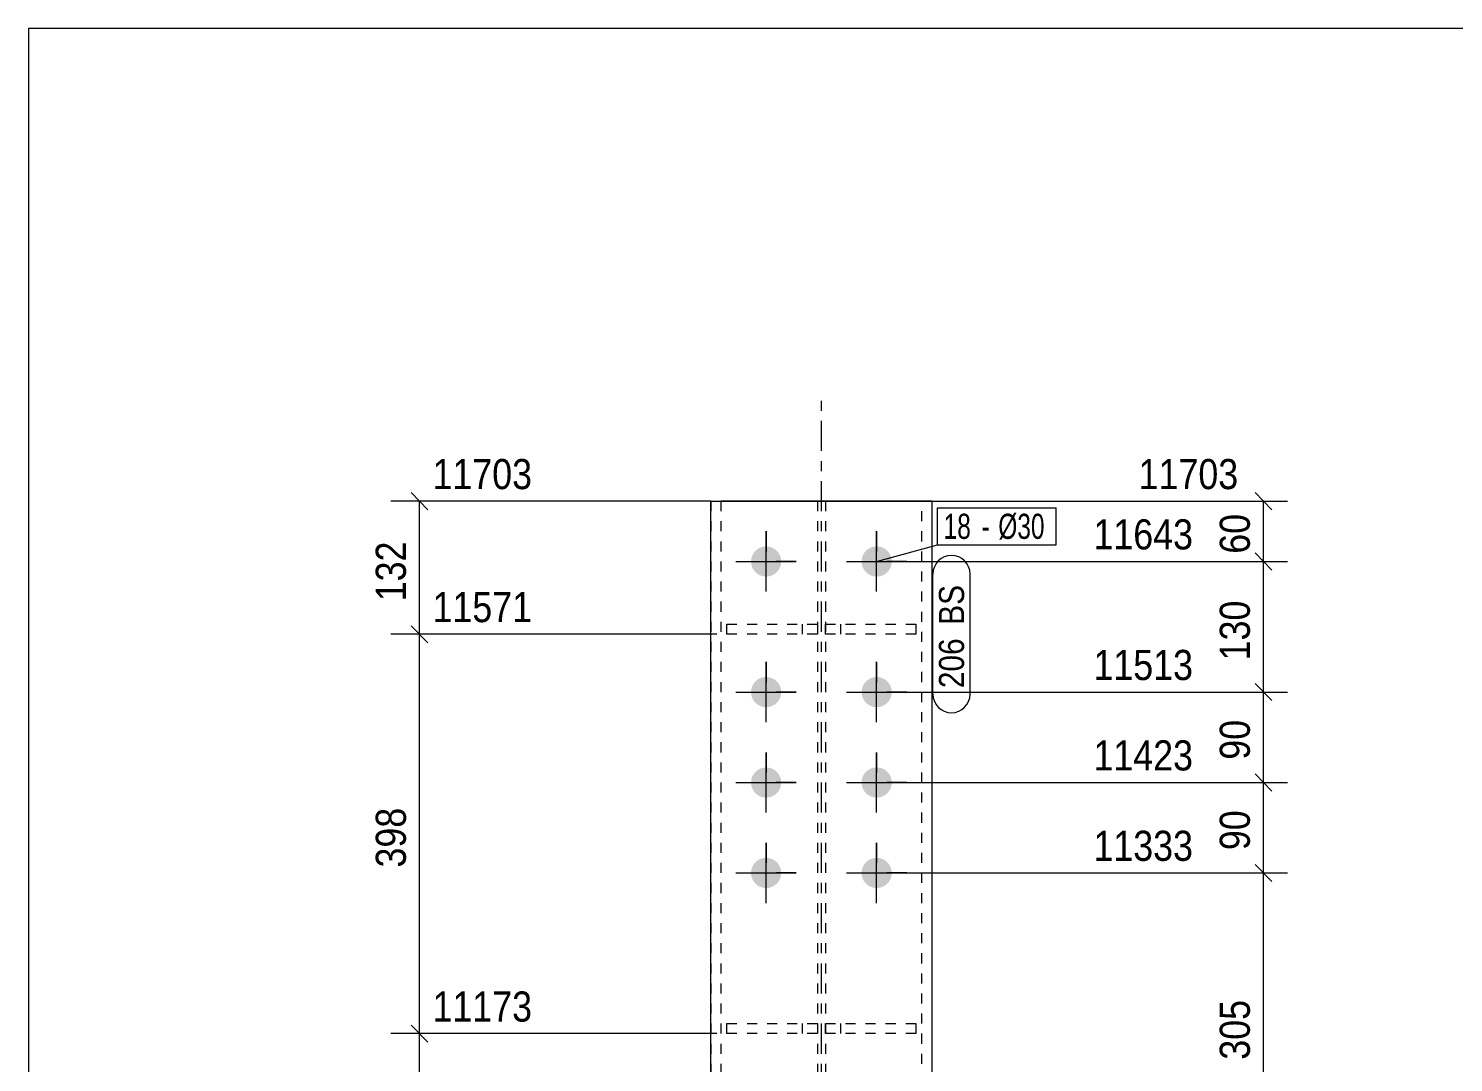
# Model space of a CAD drawing. Header units: millimetres. Extents: x 2 to 579, y 1 to 405.
# Drawn here: x 5 to 146.8, y 302.1 to 405 of the extents above; entities that cross this region are included whole.
import ezdxf

# ---------------------------------------------------------------- set-up
doc = ezdxf.new("R2010")
doc.units = ezdxf.units.MM
for name, pattern in [('XKITLINE00', [0]), ('XKITLINE01', [4, 1, -1, 1, -1]), ('XKITLINE03', [6, 3, -1, 1, -1])]:
    doc.linetypes.add(name, pattern=pattern)
for name, color, linetype, lineweight in [('Bolt', 3, 'Continuous', 0), ('BoltMark', 7, 'Continuous', 0), ('Dimensions', 7, 'Continuous', 0), ('DrawingSheet', 5, 'Continuous', 0), ('Part', 2, 'Continuous', 0), ('PartMark', 7, 'Continuous', 0)]:
    doc.layers.add(name, color=color, linetype=linetype, lineweight=lineweight)
doc.styles.add('ARIAL', font='ARIAL.TTF')
doc.styles.add('ARIAL_NARROW', font='ARIALN.TTF')

# ---------------------------------------------------------------- blocks, each defined once
blk = doc.blocks.new('*A25')
at = {"layer": 'Bolt', "color": 3, "linetype": 'XKITLINE00', "lineweight": 0}
for p, q in [((78.41, 354.95), (78.41, 352.95)), ((89.41, 354.95), (89.41, 352.95)), ((75.41, 351.95), (77.41, 351.95)), ((81.41, 351.95), (79.42, 351.95)), ((86.41, 351.95), (88.41, 351.95)), ((92.41, 351.95), (90.42, 351.95)), ((78.41, 348.95), (78.41, 350.95)), ((89.41, 348.95), (89.41, 350.95)), ((78.41, 341.95), (78.41, 339.95)), ((89.41, 341.95), (89.41, 339.95)), ((75.41, 338.95), (77.41, 338.95)), ((78.41, 335.95), (78.41, 337.95)), ((81.41, 338.95), (79.42, 338.95)), ((86.41, 338.95), (88.41, 338.95)), ((89.41, 335.95), (89.41, 337.95)), ((92.41, 338.95), (90.42, 338.95)), ((78.41, 332.95), (78.41, 330.95)), ((89.41, 332.95), (89.41, 330.95)), ((75.41, 329.95), (77.41, 329.95)), ((81.41, 329.95), (79.42, 329.95)), ((86.41, 329.95), (88.41, 329.95)), ((92.41, 329.95), (90.42, 329.95)), ((78.41, 326.95), (78.41, 328.95)), ((89.41, 326.95), (89.41, 328.95)), ((78.41, 323.95), (78.41, 321.95)), ((89.41, 323.95), (89.41, 321.95)), ((75.41, 320.95), (77.41, 320.95)), ((81.41, 320.95), (79.42, 320.95)), ((86.41, 320.95), (88.41, 320.95)), ((92.41, 320.95), (90.42, 320.95)), ((78.41, 317.95), (78.41, 319.95)), ((89.41, 317.95), (89.41, 319.95))]:
    blk.add_line(p, q, dxfattribs=at)
blk = doc.blocks.new('*A26')
at = {"layer": 'Bolt'}
for points in [[(76.91, 351.99), (76.92, 352.02), (76.92, 352.06), (76.92, 352.1), (76.93, 352.13), (76.93, 352.17), (76.94, 352.2), (76.94, 352.24), (76.95, 352.28), (76.96, 352.31), (76.97, 352.35), (76.98, 352.38), (76.99, 352.42), (77, 352.45), (77.01, 352.49), (77.03, 352.52), (77.04, 352.56), (77.06, 352.59), (77.07, 352.62), (77.09, 352.66), (77.11, 352.69), (77.13, 352.72), (77.15, 352.75), (77.17, 352.78), (77.19, 352.81), (77.21, 352.84), (77.23, 352.87), (77.25, 352.9), (77.28, 352.93), (77.3, 352.96), (77.33, 352.98), (77.35, 353.01), (77.38, 353.03), (77.41, 353.06), (77.43, 353.08), (77.46, 353.11), (77.49, 353.13), (77.52, 353.15), (77.55, 353.17), (77.58, 353.2), (77.61, 353.22), (77.64, 353.23), (77.67, 353.25), (77.71, 353.27), (77.74, 353.29), (77.77, 353.3), (77.81, 353.32), (77.84, 353.33), (77.87, 353.35), (77.91, 353.36), (77.94, 353.37), (77.98, 353.38), (78.01, 353.39), (78.05, 353.4), (78.09, 353.41), (78.12, 353.42), (78.16, 353.43), (78.19, 353.43), (78.23, 353.44), (78.27, 353.44), (78.3, 353.44), (78.34, 353.45), (78.38, 353.45), (78.41, 353.45), (78.45, 353.45), (78.49, 353.45), (78.52, 353.44), (78.56, 353.44), (78.6, 353.44), (78.63, 353.43), (78.67, 353.43), (78.71, 353.42), (78.74, 353.41), (78.78, 353.4), (78.81, 353.39), (78.85, 353.38), (78.88, 353.37), (78.92, 353.36), (78.95, 353.35), (78.99, 353.33), (79.02, 353.32), (79.06, 353.3), (79.09, 353.29), (79.12, 353.27), (79.15, 353.25), (79.19, 353.23), (79.22, 353.22), (79.25, 353.2), (79.28, 353.17), (79.31, 353.15), (79.34, 353.13), (79.37, 353.11), (79.39, 353.08), (79.42, 353.06), (79.45, 353.03), (79.47, 353.01), (79.5, 352.98), (79.53, 352.96), (79.55, 352.93), (79.57, 352.9), (79.6, 352.87), (79.62, 352.84), (79.64, 352.81), (79.66, 352.78), (79.68, 352.75), (79.7, 352.72), (79.72, 352.69), (79.74, 352.66), (79.75, 352.62), (79.77, 352.59), (79.79, 352.56), (79.8, 352.52), (79.81, 352.49), (79.83, 352.45), (79.84, 352.42), (79.85, 352.38), (79.86, 352.35), (79.87, 352.31), (79.88, 352.28), (79.89, 352.24), (79.89, 352.2), (79.9, 352.17), (79.9, 352.13), (79.91, 352.1), (79.91, 352.06), (79.91, 352.02), (79.91, 351.99), (79.91, 351.95), (79.91, 351.91), (79.91, 351.87), (79.91, 351.84), (79.91, 351.8), (79.9, 351.76), (79.9, 351.73), (79.89, 351.69), (79.89, 351.66), (79.88, 351.62), (79.87, 351.58), (79.86, 351.55), (79.85, 351.51), (79.84, 351.48), (79.83, 351.44), (79.81, 351.41), (79.8, 351.37), (79.79, 351.34), (79.77, 351.31), (79.75, 351.27), (79.74, 351.24), (79.72, 351.21), (79.7, 351.18), (79.68, 351.15), (79.66, 351.11), (79.64, 351.08), (79.62, 351.05), (79.6, 351.03), (79.57, 351), (79.55, 350.97), (79.53, 350.94), (79.5, 350.91), (79.47, 350.89), (79.45, 350.86), (79.42, 350.84), (79.39, 350.81), (79.37, 350.79), (79.34, 350.77), (79.31, 350.74), (79.28, 350.72), (79.25, 350.7), (79.22, 350.68), (79.19, 350.66), (79.15, 350.64), (79.12, 350.63), (79.09, 350.61), (79.06, 350.59), (79.02, 350.58), (78.99, 350.56), (78.95, 350.55), (78.92, 350.54), (78.88, 350.52), (78.85, 350.51), (78.81, 350.5), (78.78, 350.49), (78.74, 350.48), (78.71, 350.48), (78.67, 350.47), (78.63, 350.46), (78.6, 350.46), (78.56, 350.46), (78.52, 350.45), (78.49, 350.45), (78.45, 350.45), (78.41, 350.45), (78.38, 350.45), (78.34, 350.45), (78.3, 350.45), (78.27, 350.46), (78.23, 350.46), (78.19, 350.46), (78.16, 350.47), (78.12, 350.48), (78.09, 350.48), (78.05, 350.49), (78.01, 350.5), (77.98, 350.51), (77.94, 350.52), (77.91, 350.54), (77.87, 350.55), (77.84, 350.56), (77.81, 350.58), (77.77, 350.59), (77.74, 350.61), (77.71, 350.63), (77.67, 350.64), (77.64, 350.66), (77.61, 350.68), (77.58, 350.7), (77.55, 350.72), (77.52, 350.74), (77.49, 350.77), (77.46, 350.79), (77.43, 350.81), (77.41, 350.84), (77.38, 350.86), (77.35, 350.89), (77.33, 350.91), (77.3, 350.94), (77.28, 350.97), (77.25, 351), (77.23, 351.03), (77.21, 351.05), (77.19, 351.08), (77.17, 351.11), (77.15, 351.15), (77.13, 351.18), (77.11, 351.21), (77.09, 351.24), (77.07, 351.27), (77.06, 351.31), (77.04, 351.34), (77.03, 351.37), (77.01, 351.41), (77, 351.44), (76.99, 351.48), (76.98, 351.51), (76.97, 351.55), (76.96, 351.58), (76.95, 351.62), (76.94, 351.66), (76.94, 351.69), (76.93, 351.73), (76.93, 351.76), (76.92, 351.8), (76.92, 351.84), (76.92, 351.87), (76.91, 351.91), (76.91, 351.95)], [(87.91, 351.99), (87.92, 352.02), (87.92, 352.06), (87.92, 352.1), (87.93, 352.13), (87.93, 352.17), (87.94, 352.2), (87.94, 352.24), (87.95, 352.28), (87.96, 352.31), (87.97, 352.35), (87.98, 352.38), (87.99, 352.42), (88, 352.45), (88.01, 352.49), (88.03, 352.52), (88.04, 352.56), (88.06, 352.59), (88.07, 352.62), (88.09, 352.66), (88.11, 352.69), (88.13, 352.72), (88.15, 352.75), (88.17, 352.78), (88.19, 352.81), (88.21, 352.84), (88.23, 352.87), (88.25, 352.9), (88.28, 352.93), (88.3, 352.96), (88.33, 352.98), (88.35, 353.01), (88.38, 353.03), (88.41, 353.06), (88.43, 353.08), (88.46, 353.11), (88.49, 353.13), (88.52, 353.15), (88.55, 353.17), (88.58, 353.2), (88.61, 353.22), (88.64, 353.23), (88.67, 353.25), (88.71, 353.27), (88.74, 353.29), (88.77, 353.3), (88.81, 353.32), (88.84, 353.33), (88.87, 353.35), (88.91, 353.36), (88.94, 353.37), (88.98, 353.38), (89.01, 353.39), (89.05, 353.4), (89.09, 353.41), (89.12, 353.42), (89.16, 353.43), (89.19, 353.43), (89.23, 353.44), (89.27, 353.44), (89.3, 353.44), (89.34, 353.45), (89.38, 353.45), (89.41, 353.45), (89.45, 353.45), (89.49, 353.45), (89.52, 353.44), (89.56, 353.44), (89.6, 353.44), (89.63, 353.43), (89.67, 353.43), (89.71, 353.42), (89.74, 353.41), (89.78, 353.4), (89.81, 353.39), (89.85, 353.38), (89.88, 353.37), (89.92, 353.36), (89.95, 353.35), (89.99, 353.33), (90.02, 353.32), (90.06, 353.3), (90.09, 353.29), (90.12, 353.27), (90.15, 353.25), (90.19, 353.23), (90.22, 353.22), (90.25, 353.2), (90.28, 353.17), (90.31, 353.15), (90.34, 353.13), (90.37, 353.11), (90.39, 353.08), (90.42, 353.06), (90.45, 353.03), (90.47, 353.01), (90.5, 352.98), (90.53, 352.96), (90.55, 352.93), (90.57, 352.9), (90.6, 352.87), (90.62, 352.84), (90.64, 352.81), (90.66, 352.78), (90.68, 352.75), (90.7, 352.72), (90.72, 352.69), (90.74, 352.66), (90.75, 352.62), (90.77, 352.59), (90.79, 352.56), (90.8, 352.52), (90.81, 352.49), (90.83, 352.45), (90.84, 352.42), (90.85, 352.38), (90.86, 352.35), (90.87, 352.31), (90.88, 352.28), (90.89, 352.24), (90.89, 352.2), (90.9, 352.17), (90.9, 352.13), (90.91, 352.1), (90.91, 352.06), (90.91, 352.02), (90.91, 351.99), (90.91, 351.95), (90.91, 351.91), (90.91, 351.87), (90.91, 351.84), (90.91, 351.8), (90.9, 351.76), (90.9, 351.73), (90.89, 351.69), (90.89, 351.66), (90.88, 351.62), (90.87, 351.58), (90.86, 351.55), (90.85, 351.51), (90.84, 351.48), (90.83, 351.44), (90.81, 351.41), (90.8, 351.37), (90.79, 351.34), (90.77, 351.31), (90.75, 351.27), (90.74, 351.24), (90.72, 351.21), (90.7, 351.18), (90.68, 351.15), (90.66, 351.11), (90.64, 351.08), (90.62, 351.05), (90.6, 351.03), (90.57, 351), (90.55, 350.97), (90.53, 350.94), (90.5, 350.91), (90.47, 350.89), (90.45, 350.86), (90.42, 350.84), (90.39, 350.81), (90.37, 350.79), (90.34, 350.77), (90.31, 350.74), (90.28, 350.72), (90.25, 350.7), (90.22, 350.68), (90.19, 350.66), (90.15, 350.64), (90.12, 350.63), (90.09, 350.61), (90.06, 350.59), (90.02, 350.58), (89.99, 350.56), (89.95, 350.55), (89.92, 350.54), (89.88, 350.52), (89.85, 350.51), (89.81, 350.5), (89.78, 350.49), (89.74, 350.48), (89.71, 350.48), (89.67, 350.47), (89.63, 350.46), (89.6, 350.46), (89.56, 350.46), (89.52, 350.45), (89.49, 350.45), (89.45, 350.45), (89.41, 350.45), (89.38, 350.45), (89.34, 350.45), (89.3, 350.45), (89.27, 350.46), (89.23, 350.46), (89.19, 350.46), (89.16, 350.47), (89.12, 350.48), (89.09, 350.48), (89.05, 350.49), (89.01, 350.5), (88.98, 350.51), (88.94, 350.52), (88.91, 350.54), (88.87, 350.55), (88.84, 350.56), (88.81, 350.58), (88.77, 350.59), (88.74, 350.61), (88.71, 350.63), (88.67, 350.64), (88.64, 350.66), (88.61, 350.68), (88.58, 350.7), (88.55, 350.72), (88.52, 350.74), (88.49, 350.77), (88.46, 350.79), (88.43, 350.81), (88.41, 350.84), (88.38, 350.86), (88.35, 350.89), (88.33, 350.91), (88.3, 350.94), (88.28, 350.97), (88.25, 351), (88.23, 351.03), (88.21, 351.05), (88.19, 351.08), (88.17, 351.11), (88.15, 351.15), (88.13, 351.18), (88.11, 351.21), (88.09, 351.24), (88.07, 351.27), (88.06, 351.31), (88.04, 351.34), (88.03, 351.37), (88.01, 351.41), (88, 351.44), (87.99, 351.48), (87.98, 351.51), (87.97, 351.55), (87.96, 351.58), (87.95, 351.62), (87.94, 351.66), (87.94, 351.69), (87.93, 351.73), (87.93, 351.76), (87.92, 351.8), (87.92, 351.84), (87.92, 351.87), (87.91, 351.91), (87.91, 351.95)], [(76.91, 338.99), (76.92, 339.02), (76.92, 339.06), (76.92, 339.1), (76.93, 339.13), (76.93, 339.17), (76.94, 339.2), (76.94, 339.24), (76.95, 339.28), (76.96, 339.31), (76.97, 339.35), (76.98, 339.38), (76.99, 339.42), (77, 339.45), (77.01, 339.49), (77.03, 339.52), (77.04, 339.56), (77.06, 339.59), (77.07, 339.62), (77.09, 339.66), (77.11, 339.69), (77.13, 339.72), (77.15, 339.75), (77.17, 339.78), (77.19, 339.81), (77.21, 339.84), (77.23, 339.87), (77.25, 339.9), (77.28, 339.93), (77.3, 339.96), (77.33, 339.98), (77.35, 340.01), (77.38, 340.03), (77.41, 340.06), (77.43, 340.08), (77.46, 340.11), (77.49, 340.13), (77.52, 340.15), (77.55, 340.17), (77.58, 340.2), (77.61, 340.22), (77.64, 340.23), (77.67, 340.25), (77.71, 340.27), (77.74, 340.29), (77.77, 340.3), (77.81, 340.32), (77.84, 340.33), (77.87, 340.35), (77.91, 340.36), (77.94, 340.37), (77.98, 340.38), (78.01, 340.39), (78.05, 340.4), (78.09, 340.41), (78.12, 340.42), (78.16, 340.43), (78.19, 340.43), (78.23, 340.44), (78.27, 340.44), (78.3, 340.44), (78.34, 340.45), (78.38, 340.45), (78.41, 340.45), (78.45, 340.45), (78.49, 340.45), (78.52, 340.44), (78.56, 340.44), (78.6, 340.44), (78.63, 340.43), (78.67, 340.43), (78.71, 340.42), (78.74, 340.41), (78.78, 340.4), (78.81, 340.39), (78.85, 340.38), (78.88, 340.37), (78.92, 340.36), (78.95, 340.35), (78.99, 340.33), (79.02, 340.32), (79.06, 340.3), (79.09, 340.29), (79.12, 340.27), (79.15, 340.25), (79.19, 340.23), (79.22, 340.22), (79.25, 340.2), (79.28, 340.17), (79.31, 340.15), (79.34, 340.13), (79.37, 340.11), (79.39, 340.08), (79.42, 340.06), (79.45, 340.03), (79.47, 340.01), (79.5, 339.98), (79.53, 339.96), (79.55, 339.93), (79.57, 339.9), (79.6, 339.87), (79.62, 339.84), (79.64, 339.81), (79.66, 339.78), (79.68, 339.75), (79.7, 339.72), (79.72, 339.69), (79.74, 339.66), (79.75, 339.62), (79.77, 339.59), (79.79, 339.56), (79.8, 339.52), (79.81, 339.49), (79.83, 339.45), (79.84, 339.42), (79.85, 339.38), (79.86, 339.35), (79.87, 339.31), (79.88, 339.28), (79.89, 339.24), (79.89, 339.2), (79.9, 339.17), (79.9, 339.13), (79.91, 339.1), (79.91, 339.06), (79.91, 339.02), (79.91, 338.99), (79.91, 338.95), (79.91, 338.91), (79.91, 338.87), (79.91, 338.84), (79.91, 338.8), (79.9, 338.76), (79.9, 338.73), (79.89, 338.69), (79.89, 338.66), (79.88, 338.62), (79.87, 338.58), (79.86, 338.55), (79.85, 338.51), (79.84, 338.48), (79.83, 338.44), (79.81, 338.41), (79.8, 338.37), (79.79, 338.34), (79.77, 338.31), (79.75, 338.27), (79.74, 338.24), (79.72, 338.21), (79.7, 338.18), (79.68, 338.15), (79.66, 338.11), (79.64, 338.08), (79.62, 338.05), (79.6, 338.03), (79.57, 338), (79.55, 337.97), (79.53, 337.94), (79.5, 337.91), (79.47, 337.89), (79.45, 337.86), (79.42, 337.84), (79.39, 337.81), (79.37, 337.79), (79.34, 337.77), (79.31, 337.74), (79.28, 337.72), (79.25, 337.7), (79.22, 337.68), (79.19, 337.66), (79.15, 337.64), (79.12, 337.63), (79.09, 337.61), (79.06, 337.59), (79.02, 337.58), (78.99, 337.56), (78.95, 337.55), (78.92, 337.54), (78.88, 337.52), (78.85, 337.51), (78.81, 337.5), (78.78, 337.49), (78.74, 337.48), (78.71, 337.48), (78.67, 337.47), (78.63, 337.46), (78.6, 337.46), (78.56, 337.46), (78.52, 337.45), (78.49, 337.45), (78.45, 337.45), (78.41, 337.45), (78.38, 337.45), (78.34, 337.45), (78.3, 337.45), (78.27, 337.46), (78.23, 337.46), (78.19, 337.46), (78.16, 337.47), (78.12, 337.48), (78.09, 337.48), (78.05, 337.49), (78.01, 337.5), (77.98, 337.51), (77.94, 337.52), (77.91, 337.54), (77.87, 337.55), (77.84, 337.56), (77.81, 337.58), (77.77, 337.59), (77.74, 337.61), (77.71, 337.63), (77.67, 337.64), (77.64, 337.66), (77.61, 337.68), (77.58, 337.7), (77.55, 337.72), (77.52, 337.74), (77.49, 337.77), (77.46, 337.79), (77.43, 337.81), (77.41, 337.84), (77.38, 337.86), (77.35, 337.89), (77.33, 337.91), (77.3, 337.94), (77.28, 337.97), (77.25, 338), (77.23, 338.03), (77.21, 338.05), (77.19, 338.08), (77.17, 338.11), (77.15, 338.15), (77.13, 338.18), (77.11, 338.21), (77.09, 338.24), (77.07, 338.27), (77.06, 338.31), (77.04, 338.34), (77.03, 338.37), (77.01, 338.41), (77, 338.44), (76.99, 338.48), (76.98, 338.51), (76.97, 338.55), (76.96, 338.58), (76.95, 338.62), (76.94, 338.66), (76.94, 338.69), (76.93, 338.73), (76.93, 338.76), (76.92, 338.8), (76.92, 338.84), (76.92, 338.87), (76.91, 338.91), (76.91, 338.95)], [(87.91, 338.99), (87.92, 339.02), (87.92, 339.06), (87.92, 339.1), (87.93, 339.13), (87.93, 339.17), (87.94, 339.2), (87.94, 339.24), (87.95, 339.28), (87.96, 339.31), (87.97, 339.35), (87.98, 339.38), (87.99, 339.42), (88, 339.45), (88.01, 339.49), (88.03, 339.52), (88.04, 339.56), (88.06, 339.59), (88.07, 339.62), (88.09, 339.66), (88.11, 339.69), (88.13, 339.72), (88.15, 339.75), (88.17, 339.78), (88.19, 339.81), (88.21, 339.84), (88.23, 339.87), (88.25, 339.9), (88.28, 339.93), (88.3, 339.96), (88.33, 339.98), (88.35, 340.01), (88.38, 340.03), (88.41, 340.06), (88.43, 340.08), (88.46, 340.11), (88.49, 340.13), (88.52, 340.15), (88.55, 340.17), (88.58, 340.2), (88.61, 340.22), (88.64, 340.23), (88.67, 340.25), (88.71, 340.27), (88.74, 340.29), (88.77, 340.3), (88.81, 340.32), (88.84, 340.33), (88.87, 340.35), (88.91, 340.36), (88.94, 340.37), (88.98, 340.38), (89.01, 340.39), (89.05, 340.4), (89.09, 340.41), (89.12, 340.42), (89.16, 340.43), (89.19, 340.43), (89.23, 340.44), (89.27, 340.44), (89.3, 340.44), (89.34, 340.45), (89.38, 340.45), (89.41, 340.45), (89.45, 340.45), (89.49, 340.45), (89.52, 340.44), (89.56, 340.44), (89.6, 340.44), (89.63, 340.43), (89.67, 340.43), (89.71, 340.42), (89.74, 340.41), (89.78, 340.4), (89.81, 340.39), (89.85, 340.38), (89.88, 340.37), (89.92, 340.36), (89.95, 340.35), (89.99, 340.33), (90.02, 340.32), (90.06, 340.3), (90.09, 340.29), (90.12, 340.27), (90.15, 340.25), (90.19, 340.23), (90.22, 340.22), (90.25, 340.2), (90.28, 340.17), (90.31, 340.15), (90.34, 340.13), (90.37, 340.11), (90.39, 340.08), (90.42, 340.06), (90.45, 340.03), (90.47, 340.01), (90.5, 339.98), (90.53, 339.96), (90.55, 339.93), (90.57, 339.9), (90.6, 339.87), (90.62, 339.84), (90.64, 339.81), (90.66, 339.78), (90.68, 339.75), (90.7, 339.72), (90.72, 339.69), (90.74, 339.66), (90.75, 339.62), (90.77, 339.59), (90.79, 339.56), (90.8, 339.52), (90.81, 339.49), (90.83, 339.45), (90.84, 339.42), (90.85, 339.38), (90.86, 339.35), (90.87, 339.31), (90.88, 339.28), (90.89, 339.24), (90.89, 339.2), (90.9, 339.17), (90.9, 339.13), (90.91, 339.1), (90.91, 339.06), (90.91, 339.02), (90.91, 338.99), (90.91, 338.95), (90.91, 338.91), (90.91, 338.87), (90.91, 338.84), (90.91, 338.8), (90.9, 338.76), (90.9, 338.73), (90.89, 338.69), (90.89, 338.66), (90.88, 338.62), (90.87, 338.58), (90.86, 338.55), (90.85, 338.51), (90.84, 338.48), (90.83, 338.44), (90.81, 338.41), (90.8, 338.37), (90.79, 338.34), (90.77, 338.31), (90.75, 338.27), (90.74, 338.24), (90.72, 338.21), (90.7, 338.18), (90.68, 338.15), (90.66, 338.11), (90.64, 338.08), (90.62, 338.05), (90.6, 338.03), (90.57, 338), (90.55, 337.97), (90.53, 337.94), (90.5, 337.91), (90.47, 337.89), (90.45, 337.86), (90.42, 337.84), (90.39, 337.81), (90.37, 337.79), (90.34, 337.77), (90.31, 337.74), (90.28, 337.72), (90.25, 337.7), (90.22, 337.68), (90.19, 337.66), (90.15, 337.64), (90.12, 337.63), (90.09, 337.61), (90.06, 337.59), (90.02, 337.58), (89.99, 337.56), (89.95, 337.55), (89.92, 337.54), (89.88, 337.52), (89.85, 337.51), (89.81, 337.5), (89.78, 337.49), (89.74, 337.48), (89.71, 337.48), (89.67, 337.47), (89.63, 337.46), (89.6, 337.46), (89.56, 337.46), (89.52, 337.45), (89.49, 337.45), (89.45, 337.45), (89.41, 337.45), (89.38, 337.45), (89.34, 337.45), (89.3, 337.45), (89.27, 337.46), (89.23, 337.46), (89.19, 337.46), (89.16, 337.47), (89.12, 337.48), (89.09, 337.48), (89.05, 337.49), (89.01, 337.5), (88.98, 337.51), (88.94, 337.52), (88.91, 337.54), (88.87, 337.55), (88.84, 337.56), (88.81, 337.58), (88.77, 337.59), (88.74, 337.61), (88.71, 337.63), (88.67, 337.64), (88.64, 337.66), (88.61, 337.68), (88.58, 337.7), (88.55, 337.72), (88.52, 337.74), (88.49, 337.77), (88.46, 337.79), (88.43, 337.81), (88.41, 337.84), (88.38, 337.86), (88.35, 337.89), (88.33, 337.91), (88.3, 337.94), (88.28, 337.97), (88.25, 338), (88.23, 338.03), (88.21, 338.05), (88.19, 338.08), (88.17, 338.11), (88.15, 338.15), (88.13, 338.18), (88.11, 338.21), (88.09, 338.24), (88.07, 338.27), (88.06, 338.31), (88.04, 338.34), (88.03, 338.37), (88.01, 338.41), (88, 338.44), (87.99, 338.48), (87.98, 338.51), (87.97, 338.55), (87.96, 338.58), (87.95, 338.62), (87.94, 338.66), (87.94, 338.69), (87.93, 338.73), (87.93, 338.76), (87.92, 338.8), (87.92, 338.84), (87.92, 338.87), (87.91, 338.91), (87.91, 338.95)], [(76.91, 329.99), (76.92, 330.02), (76.92, 330.06), (76.92, 330.1), (76.93, 330.13), (76.93, 330.17), (76.94, 330.2), (76.94, 330.24), (76.95, 330.28), (76.96, 330.31), (76.97, 330.35), (76.98, 330.38), (76.99, 330.42), (77, 330.45), (77.01, 330.49), (77.03, 330.52), (77.04, 330.56), (77.06, 330.59), (77.07, 330.62), (77.09, 330.66), (77.11, 330.69), (77.13, 330.72), (77.15, 330.75), (77.17, 330.78), (77.19, 330.81), (77.21, 330.84), (77.23, 330.87), (77.25, 330.9), (77.28, 330.93), (77.3, 330.96), (77.33, 330.98), (77.35, 331.01), (77.38, 331.03), (77.41, 331.06), (77.43, 331.08), (77.46, 331.11), (77.49, 331.13), (77.52, 331.15), (77.55, 331.17), (77.58, 331.2), (77.61, 331.22), (77.64, 331.23), (77.67, 331.25), (77.71, 331.27), (77.74, 331.29), (77.77, 331.3), (77.81, 331.32), (77.84, 331.33), (77.87, 331.35), (77.91, 331.36), (77.94, 331.37), (77.98, 331.38), (78.01, 331.39), (78.05, 331.4), (78.09, 331.41), (78.12, 331.42), (78.16, 331.43), (78.19, 331.43), (78.23, 331.44), (78.27, 331.44), (78.3, 331.44), (78.34, 331.45), (78.38, 331.45), (78.41, 331.45), (78.45, 331.45), (78.49, 331.45), (78.52, 331.44), (78.56, 331.44), (78.6, 331.44), (78.63, 331.43), (78.67, 331.43), (78.71, 331.42), (78.74, 331.41), (78.78, 331.4), (78.81, 331.39), (78.85, 331.38), (78.88, 331.37), (78.92, 331.36), (78.95, 331.35), (78.99, 331.33), (79.02, 331.32), (79.06, 331.3), (79.09, 331.29), (79.12, 331.27), (79.15, 331.25), (79.19, 331.23), (79.22, 331.22), (79.25, 331.2), (79.28, 331.17), (79.31, 331.15), (79.34, 331.13), (79.37, 331.11), (79.39, 331.08), (79.42, 331.06), (79.45, 331.03), (79.47, 331.01), (79.5, 330.98), (79.53, 330.96), (79.55, 330.93), (79.57, 330.9), (79.6, 330.87), (79.62, 330.84), (79.64, 330.81), (79.66, 330.78), (79.68, 330.75), (79.7, 330.72), (79.72, 330.69), (79.74, 330.66), (79.75, 330.62), (79.77, 330.59), (79.79, 330.56), (79.8, 330.52), (79.81, 330.49), (79.83, 330.45), (79.84, 330.42), (79.85, 330.38), (79.86, 330.35), (79.87, 330.31), (79.88, 330.28), (79.89, 330.24), (79.89, 330.2), (79.9, 330.17), (79.9, 330.13), (79.91, 330.1), (79.91, 330.06), (79.91, 330.02), (79.91, 329.99), (79.91, 329.95), (79.91, 329.91), (79.91, 329.87), (79.91, 329.84), (79.91, 329.8), (79.9, 329.76), (79.9, 329.73), (79.89, 329.69), (79.89, 329.66), (79.88, 329.62), (79.87, 329.58), (79.86, 329.55), (79.85, 329.51), (79.84, 329.48), (79.83, 329.44), (79.81, 329.41), (79.8, 329.37), (79.79, 329.34), (79.77, 329.31), (79.75, 329.27), (79.74, 329.24), (79.72, 329.21), (79.7, 329.18), (79.68, 329.15), (79.66, 329.11), (79.64, 329.08), (79.62, 329.05), (79.6, 329.03), (79.57, 329), (79.55, 328.97), (79.53, 328.94), (79.5, 328.91), (79.47, 328.89), (79.45, 328.86), (79.42, 328.84), (79.39, 328.81), (79.37, 328.79), (79.34, 328.77), (79.31, 328.74), (79.28, 328.72), (79.25, 328.7), (79.22, 328.68), (79.19, 328.66), (79.15, 328.64), (79.12, 328.63), (79.09, 328.61), (79.06, 328.59), (79.02, 328.58), (78.99, 328.56), (78.95, 328.55), (78.92, 328.54), (78.88, 328.52), (78.85, 328.51), (78.81, 328.5), (78.78, 328.49), (78.74, 328.48), (78.71, 328.48), (78.67, 328.47), (78.63, 328.46), (78.6, 328.46), (78.56, 328.46), (78.52, 328.45), (78.49, 328.45), (78.45, 328.45), (78.41, 328.45), (78.38, 328.45), (78.34, 328.45), (78.3, 328.45), (78.27, 328.46), (78.23, 328.46), (78.19, 328.46), (78.16, 328.47), (78.12, 328.48), (78.09, 328.48), (78.05, 328.49), (78.01, 328.5), (77.98, 328.51), (77.94, 328.52), (77.91, 328.54), (77.87, 328.55), (77.84, 328.56), (77.81, 328.58), (77.77, 328.59), (77.74, 328.61), (77.71, 328.63), (77.67, 328.64), (77.64, 328.66), (77.61, 328.68), (77.58, 328.7), (77.55, 328.72), (77.52, 328.74), (77.49, 328.77), (77.46, 328.79), (77.43, 328.81), (77.41, 328.84), (77.38, 328.86), (77.35, 328.89), (77.33, 328.91), (77.3, 328.94), (77.28, 328.97), (77.25, 329), (77.23, 329.03), (77.21, 329.05), (77.19, 329.08), (77.17, 329.11), (77.15, 329.15), (77.13, 329.18), (77.11, 329.21), (77.09, 329.24), (77.07, 329.27), (77.06, 329.31), (77.04, 329.34), (77.03, 329.37), (77.01, 329.41), (77, 329.44), (76.99, 329.48), (76.98, 329.51), (76.97, 329.55), (76.96, 329.58), (76.95, 329.62), (76.94, 329.66), (76.94, 329.69), (76.93, 329.73), (76.93, 329.76), (76.92, 329.8), (76.92, 329.84), (76.92, 329.87), (76.91, 329.91), (76.91, 329.95)], [(87.91, 329.99), (87.92, 330.02), (87.92, 330.06), (87.92, 330.1), (87.93, 330.13), (87.93, 330.17), (87.94, 330.2), (87.94, 330.24), (87.95, 330.28), (87.96, 330.31), (87.97, 330.35), (87.98, 330.38), (87.99, 330.42), (88, 330.45), (88.01, 330.49), (88.03, 330.52), (88.04, 330.56), (88.06, 330.59), (88.07, 330.62), (88.09, 330.66), (88.11, 330.69), (88.13, 330.72), (88.15, 330.75), (88.17, 330.78), (88.19, 330.81), (88.21, 330.84), (88.23, 330.87), (88.25, 330.9), (88.28, 330.93), (88.3, 330.96), (88.33, 330.98), (88.35, 331.01), (88.38, 331.03), (88.41, 331.06), (88.43, 331.08), (88.46, 331.11), (88.49, 331.13), (88.52, 331.15), (88.55, 331.17), (88.58, 331.2), (88.61, 331.22), (88.64, 331.23), (88.67, 331.25), (88.71, 331.27), (88.74, 331.29), (88.77, 331.3), (88.81, 331.32), (88.84, 331.33), (88.87, 331.35), (88.91, 331.36), (88.94, 331.37), (88.98, 331.38), (89.01, 331.39), (89.05, 331.4), (89.09, 331.41), (89.12, 331.42), (89.16, 331.43), (89.19, 331.43), (89.23, 331.44), (89.27, 331.44), (89.3, 331.44), (89.34, 331.45), (89.38, 331.45), (89.41, 331.45), (89.45, 331.45), (89.49, 331.45), (89.52, 331.44), (89.56, 331.44), (89.6, 331.44), (89.63, 331.43), (89.67, 331.43), (89.71, 331.42), (89.74, 331.41), (89.78, 331.4), (89.81, 331.39), (89.85, 331.38), (89.88, 331.37), (89.92, 331.36), (89.95, 331.35), (89.99, 331.33), (90.02, 331.32), (90.06, 331.3), (90.09, 331.29), (90.12, 331.27), (90.15, 331.25), (90.19, 331.23), (90.22, 331.22), (90.25, 331.2), (90.28, 331.17), (90.31, 331.15), (90.34, 331.13), (90.37, 331.11), (90.39, 331.08), (90.42, 331.06), (90.45, 331.03), (90.47, 331.01), (90.5, 330.98), (90.53, 330.96), (90.55, 330.93), (90.57, 330.9), (90.6, 330.87), (90.62, 330.84), (90.64, 330.81), (90.66, 330.78), (90.68, 330.75), (90.7, 330.72), (90.72, 330.69), (90.74, 330.66), (90.75, 330.62), (90.77, 330.59), (90.79, 330.56), (90.8, 330.52), (90.81, 330.49), (90.83, 330.45), (90.84, 330.42), (90.85, 330.38), (90.86, 330.35), (90.87, 330.31), (90.88, 330.28), (90.89, 330.24), (90.89, 330.2), (90.9, 330.17), (90.9, 330.13), (90.91, 330.1), (90.91, 330.06), (90.91, 330.02), (90.91, 329.99), (90.91, 329.95), (90.91, 329.91), (90.91, 329.87), (90.91, 329.84), (90.91, 329.8), (90.9, 329.76), (90.9, 329.73), (90.89, 329.69), (90.89, 329.66), (90.88, 329.62), (90.87, 329.58), (90.86, 329.55), (90.85, 329.51), (90.84, 329.48), (90.83, 329.44), (90.81, 329.41), (90.8, 329.37), (90.79, 329.34), (90.77, 329.31), (90.75, 329.27), (90.74, 329.24), (90.72, 329.21), (90.7, 329.18), (90.68, 329.15), (90.66, 329.11), (90.64, 329.08), (90.62, 329.05), (90.6, 329.03), (90.57, 329), (90.55, 328.97), (90.53, 328.94), (90.5, 328.91), (90.47, 328.89), (90.45, 328.86), (90.42, 328.84), (90.39, 328.81), (90.37, 328.79), (90.34, 328.77), (90.31, 328.74), (90.28, 328.72), (90.25, 328.7), (90.22, 328.68), (90.19, 328.66), (90.15, 328.64), (90.12, 328.63), (90.09, 328.61), (90.06, 328.59), (90.02, 328.58), (89.99, 328.56), (89.95, 328.55), (89.92, 328.54), (89.88, 328.52), (89.85, 328.51), (89.81, 328.5), (89.78, 328.49), (89.74, 328.48), (89.71, 328.48), (89.67, 328.47), (89.63, 328.46), (89.6, 328.46), (89.56, 328.46), (89.52, 328.45), (89.49, 328.45), (89.45, 328.45), (89.41, 328.45), (89.38, 328.45), (89.34, 328.45), (89.3, 328.45), (89.27, 328.46), (89.23, 328.46), (89.19, 328.46), (89.16, 328.47), (89.12, 328.48), (89.09, 328.48), (89.05, 328.49), (89.01, 328.5), (88.98, 328.51), (88.94, 328.52), (88.91, 328.54), (88.87, 328.55), (88.84, 328.56), (88.81, 328.58), (88.77, 328.59), (88.74, 328.61), (88.71, 328.63), (88.67, 328.64), (88.64, 328.66), (88.61, 328.68), (88.58, 328.7), (88.55, 328.72), (88.52, 328.74), (88.49, 328.77), (88.46, 328.79), (88.43, 328.81), (88.41, 328.84), (88.38, 328.86), (88.35, 328.89), (88.33, 328.91), (88.3, 328.94), (88.28, 328.97), (88.25, 329), (88.23, 329.03), (88.21, 329.05), (88.19, 329.08), (88.17, 329.11), (88.15, 329.15), (88.13, 329.18), (88.11, 329.21), (88.09, 329.24), (88.07, 329.27), (88.06, 329.31), (88.04, 329.34), (88.03, 329.37), (88.01, 329.41), (88, 329.44), (87.99, 329.48), (87.98, 329.51), (87.97, 329.55), (87.96, 329.58), (87.95, 329.62), (87.94, 329.66), (87.94, 329.69), (87.93, 329.73), (87.93, 329.76), (87.92, 329.8), (87.92, 329.84), (87.92, 329.87), (87.91, 329.91), (87.91, 329.95)], [(76.91, 320.99), (76.92, 321.02), (76.92, 321.06), (76.92, 321.1), (76.93, 321.13), (76.93, 321.17), (76.94, 321.2), (76.94, 321.24), (76.95, 321.28), (76.96, 321.31), (76.97, 321.35), (76.98, 321.38), (76.99, 321.42), (77, 321.45), (77.01, 321.49), (77.03, 321.52), (77.04, 321.56), (77.06, 321.59), (77.07, 321.62), (77.09, 321.66), (77.11, 321.69), (77.13, 321.72), (77.15, 321.75), (77.17, 321.78), (77.19, 321.81), (77.21, 321.84), (77.23, 321.87), (77.25, 321.9), (77.28, 321.93), (77.3, 321.96), (77.33, 321.98), (77.35, 322.01), (77.38, 322.03), (77.41, 322.06), (77.43, 322.08), (77.46, 322.11), (77.49, 322.13), (77.52, 322.15), (77.55, 322.17), (77.58, 322.2), (77.61, 322.22), (77.64, 322.23), (77.67, 322.25), (77.71, 322.27), (77.74, 322.29), (77.77, 322.3), (77.81, 322.32), (77.84, 322.33), (77.87, 322.35), (77.91, 322.36), (77.94, 322.37), (77.98, 322.38), (78.01, 322.39), (78.05, 322.4), (78.09, 322.41), (78.12, 322.42), (78.16, 322.43), (78.19, 322.43), (78.23, 322.44), (78.27, 322.44), (78.3, 322.44), (78.34, 322.45), (78.38, 322.45), (78.41, 322.45), (78.45, 322.45), (78.49, 322.45), (78.52, 322.44), (78.56, 322.44), (78.6, 322.44), (78.63, 322.43), (78.67, 322.43), (78.71, 322.42), (78.74, 322.41), (78.78, 322.4), (78.81, 322.39), (78.85, 322.38), (78.88, 322.37), (78.92, 322.36), (78.95, 322.35), (78.99, 322.33), (79.02, 322.32), (79.06, 322.3), (79.09, 322.29), (79.12, 322.27), (79.15, 322.25), (79.19, 322.23), (79.22, 322.22), (79.25, 322.2), (79.28, 322.17), (79.31, 322.15), (79.34, 322.13), (79.37, 322.11), (79.39, 322.08), (79.42, 322.06), (79.45, 322.03), (79.47, 322.01), (79.5, 321.98), (79.53, 321.96), (79.55, 321.93), (79.57, 321.9), (79.6, 321.87), (79.62, 321.84), (79.64, 321.81), (79.66, 321.78), (79.68, 321.75), (79.7, 321.72), (79.72, 321.69), (79.74, 321.66), (79.75, 321.62), (79.77, 321.59), (79.79, 321.56), (79.8, 321.52), (79.81, 321.49), (79.83, 321.45), (79.84, 321.42), (79.85, 321.38), (79.86, 321.35), (79.87, 321.31), (79.88, 321.28), (79.89, 321.24), (79.89, 321.2), (79.9, 321.17), (79.9, 321.13), (79.91, 321.1), (79.91, 321.06), (79.91, 321.02), (79.91, 320.99), (79.91, 320.95), (79.91, 320.91), (79.91, 320.87), (79.91, 320.84), (79.91, 320.8), (79.9, 320.76), (79.9, 320.73), (79.89, 320.69), (79.89, 320.66), (79.88, 320.62), (79.87, 320.58), (79.86, 320.55), (79.85, 320.51), (79.84, 320.48), (79.83, 320.44), (79.81, 320.41), (79.8, 320.37), (79.79, 320.34), (79.77, 320.31), (79.75, 320.27), (79.74, 320.24), (79.72, 320.21), (79.7, 320.18), (79.68, 320.15), (79.66, 320.11), (79.64, 320.08), (79.62, 320.05), (79.6, 320.03), (79.57, 320), (79.55, 319.97), (79.53, 319.94), (79.5, 319.91), (79.47, 319.89), (79.45, 319.86), (79.42, 319.84), (79.39, 319.81), (79.37, 319.79), (79.34, 319.77), (79.31, 319.74), (79.28, 319.72), (79.25, 319.7), (79.22, 319.68), (79.19, 319.66), (79.15, 319.64), (79.12, 319.63), (79.09, 319.61), (79.06, 319.59), (79.02, 319.58), (78.99, 319.56), (78.95, 319.55), (78.92, 319.54), (78.88, 319.52), (78.85, 319.51), (78.81, 319.5), (78.78, 319.49), (78.74, 319.48), (78.71, 319.48), (78.67, 319.47), (78.63, 319.46), (78.6, 319.46), (78.56, 319.46), (78.52, 319.45), (78.49, 319.45), (78.45, 319.45), (78.41, 319.45), (78.38, 319.45), (78.34, 319.45), (78.3, 319.45), (78.27, 319.46), (78.23, 319.46), (78.19, 319.46), (78.16, 319.47), (78.12, 319.48), (78.09, 319.48), (78.05, 319.49), (78.01, 319.5), (77.98, 319.51), (77.94, 319.52), (77.91, 319.54), (77.87, 319.55), (77.84, 319.56), (77.81, 319.58), (77.77, 319.59), (77.74, 319.61), (77.71, 319.63), (77.67, 319.64), (77.64, 319.66), (77.61, 319.68), (77.58, 319.7), (77.55, 319.72), (77.52, 319.74), (77.49, 319.77), (77.46, 319.79), (77.43, 319.81), (77.41, 319.84), (77.38, 319.86), (77.35, 319.89), (77.33, 319.91), (77.3, 319.94), (77.28, 319.97), (77.25, 320), (77.23, 320.03), (77.21, 320.05), (77.19, 320.08), (77.17, 320.11), (77.15, 320.15), (77.13, 320.18), (77.11, 320.21), (77.09, 320.24), (77.07, 320.27), (77.06, 320.31), (77.04, 320.34), (77.03, 320.37), (77.01, 320.41), (77, 320.44), (76.99, 320.48), (76.98, 320.51), (76.97, 320.55), (76.96, 320.58), (76.95, 320.62), (76.94, 320.66), (76.94, 320.69), (76.93, 320.73), (76.93, 320.76), (76.92, 320.8), (76.92, 320.84), (76.92, 320.87), (76.91, 320.91), (76.91, 320.95)], [(87.91, 320.99), (87.92, 321.02), (87.92, 321.06), (87.92, 321.1), (87.93, 321.13), (87.93, 321.17), (87.94, 321.2), (87.94, 321.24), (87.95, 321.28), (87.96, 321.31), (87.97, 321.35), (87.98, 321.38), (87.99, 321.42), (88, 321.45), (88.01, 321.49), (88.03, 321.52), (88.04, 321.56), (88.06, 321.59), (88.07, 321.62), (88.09, 321.66), (88.11, 321.69), (88.13, 321.72), (88.15, 321.75), (88.17, 321.78), (88.19, 321.81), (88.21, 321.84), (88.23, 321.87), (88.25, 321.9), (88.28, 321.93), (88.3, 321.96), (88.33, 321.98), (88.35, 322.01), (88.38, 322.03), (88.41, 322.06), (88.43, 322.08), (88.46, 322.11), (88.49, 322.13), (88.52, 322.15), (88.55, 322.17), (88.58, 322.2), (88.61, 322.22), (88.64, 322.23), (88.67, 322.25), (88.71, 322.27), (88.74, 322.29), (88.77, 322.3), (88.81, 322.32), (88.84, 322.33), (88.87, 322.35), (88.91, 322.36), (88.94, 322.37), (88.98, 322.38), (89.01, 322.39), (89.05, 322.4), (89.09, 322.41), (89.12, 322.42), (89.16, 322.43), (89.19, 322.43), (89.23, 322.44), (89.27, 322.44), (89.3, 322.44), (89.34, 322.45), (89.38, 322.45), (89.41, 322.45), (89.45, 322.45), (89.49, 322.45), (89.52, 322.44), (89.56, 322.44), (89.6, 322.44), (89.63, 322.43), (89.67, 322.43), (89.71, 322.42), (89.74, 322.41), (89.78, 322.4), (89.81, 322.39), (89.85, 322.38), (89.88, 322.37), (89.92, 322.36), (89.95, 322.35), (89.99, 322.33), (90.02, 322.32), (90.06, 322.3), (90.09, 322.29), (90.12, 322.27), (90.15, 322.25), (90.19, 322.23), (90.22, 322.22), (90.25, 322.2), (90.28, 322.17), (90.31, 322.15), (90.34, 322.13), (90.37, 322.11), (90.39, 322.08), (90.42, 322.06), (90.45, 322.03), (90.47, 322.01), (90.5, 321.98), (90.53, 321.96), (90.55, 321.93), (90.57, 321.9), (90.6, 321.87), (90.62, 321.84), (90.64, 321.81), (90.66, 321.78), (90.68, 321.75), (90.7, 321.72), (90.72, 321.69), (90.74, 321.66), (90.75, 321.62), (90.77, 321.59), (90.79, 321.56), (90.8, 321.52), (90.81, 321.49), (90.83, 321.45), (90.84, 321.42), (90.85, 321.38), (90.86, 321.35), (90.87, 321.31), (90.88, 321.28), (90.89, 321.24), (90.89, 321.2), (90.9, 321.17), (90.9, 321.13), (90.91, 321.1), (90.91, 321.06), (90.91, 321.02), (90.91, 320.99), (90.91, 320.95), (90.91, 320.91), (90.91, 320.87), (90.91, 320.84), (90.91, 320.8), (90.9, 320.76), (90.9, 320.73), (90.89, 320.69), (90.89, 320.66), (90.88, 320.62), (90.87, 320.58), (90.86, 320.55), (90.85, 320.51), (90.84, 320.48), (90.83, 320.44), (90.81, 320.41), (90.8, 320.37), (90.79, 320.34), (90.77, 320.31), (90.75, 320.27), (90.74, 320.24), (90.72, 320.21), (90.7, 320.18), (90.68, 320.15), (90.66, 320.11), (90.64, 320.08), (90.62, 320.05), (90.6, 320.03), (90.57, 320), (90.55, 319.97), (90.53, 319.94), (90.5, 319.91), (90.47, 319.89), (90.45, 319.86), (90.42, 319.84), (90.39, 319.81), (90.37, 319.79), (90.34, 319.77), (90.31, 319.74), (90.28, 319.72), (90.25, 319.7), (90.22, 319.68), (90.19, 319.66), (90.15, 319.64), (90.12, 319.63), (90.09, 319.61), (90.06, 319.59), (90.02, 319.58), (89.99, 319.56), (89.95, 319.55), (89.92, 319.54), (89.88, 319.52), (89.85, 319.51), (89.81, 319.5), (89.78, 319.49), (89.74, 319.48), (89.71, 319.48), (89.67, 319.47), (89.63, 319.46), (89.6, 319.46), (89.56, 319.46), (89.52, 319.45), (89.49, 319.45), (89.45, 319.45), (89.41, 319.45), (89.38, 319.45), (89.34, 319.45), (89.3, 319.45), (89.27, 319.46), (89.23, 319.46), (89.19, 319.46), (89.16, 319.47), (89.12, 319.48), (89.09, 319.48), (89.05, 319.49), (89.01, 319.5), (88.98, 319.51), (88.94, 319.52), (88.91, 319.54), (88.87, 319.55), (88.84, 319.56), (88.81, 319.58), (88.77, 319.59), (88.74, 319.61), (88.71, 319.63), (88.67, 319.64), (88.64, 319.66), (88.61, 319.68), (88.58, 319.7), (88.55, 319.72), (88.52, 319.74), (88.49, 319.77), (88.46, 319.79), (88.43, 319.81), (88.41, 319.84), (88.38, 319.86), (88.35, 319.89), (88.33, 319.91), (88.3, 319.94), (88.28, 319.97), (88.25, 320), (88.23, 320.03), (88.21, 320.05), (88.19, 320.08), (88.17, 320.11), (88.15, 320.15), (88.13, 320.18), (88.11, 320.21), (88.09, 320.24), (88.07, 320.27), (88.06, 320.31), (88.04, 320.34), (88.03, 320.37), (88.01, 320.41), (88, 320.44), (87.99, 320.48), (87.98, 320.51), (87.97, 320.55), (87.96, 320.58), (87.95, 320.62), (87.94, 320.66), (87.94, 320.69), (87.93, 320.73), (87.93, 320.76), (87.92, 320.8), (87.92, 320.84), (87.92, 320.87), (87.91, 320.91), (87.91, 320.95)]]:
    blk.add_hatch(color=3, dxfattribs=at).paths.add_polyline_path(points, flags=17)
at = {"layer": 'Bolt', "color": 3, "linetype": 'XKITLINE00', "lineweight": 0}
for p, q in [((78.41, 348.95), (78.41, 354.95)), ((89.41, 348.95), (89.41, 354.95)), ((75.41, 351.95), (81.41, 351.95)), ((86.41, 351.95), (92.41, 351.95)), ((78.41, 335.95), (78.41, 341.95)), ((89.41, 335.95), (89.41, 341.95)), ((75.41, 338.95), (81.41, 338.95)), ((86.41, 338.95), (92.41, 338.95)), ((78.41, 326.95), (78.41, 332.95)), ((89.41, 326.95), (89.41, 332.95)), ((75.41, 329.95), (81.41, 329.95)), ((86.41, 329.95), (92.41, 329.95)), ((78.41, 317.95), (78.41, 323.95)), ((89.41, 317.95), (89.41, 323.95)), ((75.41, 320.95), (81.41, 320.95)), ((86.41, 320.95), (92.41, 320.95))]:
    blk.add_line(p, q, dxfattribs=at)
blk = doc.blocks.new('*A29')
at = {"layer": 'Part', "color": 7, "linetype": 'XKITLINE03', "lineweight": 0}
blk.add_line((83.91, 206.95), (83.91, 367.95), dxfattribs=at)
at = {"layer": 'Part', "color": 7, "linetype": 'XKITLINE01', "lineweight": 0}
for p, q in [((73.91, 357.95), (73.91, 221.95)), ((93.91, 357.95), (73.91, 357.95)), ((83.51, 357.95), (83.51, 206.95)), ((84.31, 357.95), (84.31, 206.95)), ((93.91, 221.95), (93.91, 357.95))]:
    blk.add_line(p, q, dxfattribs=at)
blk = doc.blocks.new('*A30')
at = {"layer": 'Part', "color": 7, "linetype": 'XKITLINE01', "lineweight": 0}
for p, q in [((84.31, 345.71), (93.31, 345.71)), ((84.31, 344.71), (84.31, 345.71)), ((93.31, 344.71), (84.31, 344.71)), ((85.81, 345.71), (85.81, 344.71)), ((93.31, 345.71), (93.31, 344.71))]:
    blk.add_line(p, q, dxfattribs=at)
blk = doc.blocks.new('*A31')
at = {"layer": 'Part', "color": 7, "linetype": 'XKITLINE01', "lineweight": 0}
for p, q in [((74.51, 345.71), (83.51, 345.71)), ((74.51, 344.71), (74.51, 345.71)), ((83.51, 344.71), (74.51, 344.71)), ((82.01, 345.71), (82.01, 344.71)), ((83.51, 345.71), (83.51, 344.71))]:
    blk.add_line(p, q, dxfattribs=at)
blk = doc.blocks.new('*A32')
at = {"layer": 'Part', "color": 7, "linetype": 'XKITLINE01', "lineweight": 0}
for p, q in [((84.31, 305.95), (93.31, 305.95)), ((84.31, 304.95), (84.31, 305.95)), ((93.31, 304.95), (84.31, 304.95)), ((85.81, 305.95), (85.81, 304.95)), ((93.31, 305.95), (93.31, 304.95))]:
    blk.add_line(p, q, dxfattribs=at)
blk = doc.blocks.new('*A33')
at = {"layer": 'Part', "color": 7, "linetype": 'XKITLINE01', "lineweight": 0}
for p, q in [((74.51, 305.95), (83.51, 305.95)), ((74.51, 304.95), (74.51, 305.95)), ((83.51, 304.95), (74.51, 304.95)), ((82.01, 305.95), (82.01, 304.95)), ((83.51, 305.95), (83.51, 304.95))]:
    blk.add_line(p, q, dxfattribs=at)
blk = doc.blocks.new('*A39')
at = {"layer": 'Part', "color": 7, "linetype": 'XKITLINE01', "lineweight": 0}
for p, q in [((94.91, 357.95), (72.91, 357.95)), ((72.91, 357.95), (72.91, 221.95)), ((94.91, 357.95), (94.91, 221.95))]:
    blk.add_line(p, q, dxfattribs=at)
blk = doc.blocks.new('*A40')
at = {"layer": 'Part', "color": 2, "linetype": 'XKITLINE00', "lineweight": 0}
for p, q in [((72.91, 357.95), (94.91, 357.95)), ((72.91, 221.95), (72.91, 357.95)), ((94.91, 357.95), (94.91, 221.95))]:
    blk.add_line(p, q, dxfattribs=at)
blk = doc.blocks.new('*A55')
at = {"layer": 'DrawingSheet', "color": 5, "linetype": 'XKITLINE00', "lineweight": 0}
for p, q in [((579, 405), (5, 405)), ((5, 405), (5, 5))]:
    blk.add_line(p, q, dxfattribs=at)
blk = doc.blocks.new('*A101')
at = {"layer": 'Dimensions', "color": 7, "linetype": 'XKITLINE00', "lineweight": 0}
for p, q in [((73.51, 304.95), (41.06, 304.95)), ((43.07, 305.8), (44.76, 304.1)), ((43.91, 274.95), (43.91, 304.95)), ((43.07, 275.8), (44.76, 274.1)), ((73.51, 274.95), (41.06, 274.95))]:
    blk.add_line(p, q, dxfattribs=at)
at = {"layer": 'Dimensions', "color": 3}
for p in [(43.91, 304.95), (43.91, 274.95)]:
    blk.add_point(p, dxfattribs=at)
at = {"layer": 'Dimensions', "color": 3, "style": 'ARIAL', "width": 0.85}
blk.add_text('11173', height=3, dxfattribs=at).set_placement((45.21, 306.15))
blk.add_text('300', height=3, rotation=90.0002, dxfattribs=at).set_placement((42.56, 286.61))
blk = doc.blocks.new('*A102')
at = {"layer": 'Dimensions', "color": 7, "linetype": 'XKITLINE00', "lineweight": 0}
for p, q in [((73.51, 344.71), (41.06, 344.71)), ((43.07, 345.55), (44.76, 343.86)), ((43.91, 304.95), (43.91, 344.71)), ((73.51, 304.95), (41.06, 304.95)), ((43.07, 305.8), (44.76, 304.1))]:
    blk.add_line(p, q, dxfattribs=at)
at = {"layer": 'Dimensions', "color": 3}
for p in [(43.91, 344.71), (43.91, 304.95)]:
    blk.add_point(p, dxfattribs=at)
at = {"layer": 'Dimensions', "color": 3, "style": 'ARIAL', "width": 0.85}
blk.add_text('11571', height=3, dxfattribs=at).set_placement((45.21, 345.91))
blk.add_text('398', height=3, rotation=90.0002, dxfattribs=at).set_placement((42.56, 321.49))
blk = doc.blocks.new('*A103')
at = {"layer": 'Dimensions', "color": 7, "linetype": 'XKITLINE00', "lineweight": 0}
for p, q in [((72.91, 357.95), (41.06, 357.95)), ((43.07, 358.8), (44.76, 357.1)), ((43.91, 344.71), (43.91, 357.95)), ((73.51, 344.71), (41.06, 344.71)), ((43.07, 345.55), (44.76, 343.86))]:
    blk.add_line(p, q, dxfattribs=at)
at = {"layer": 'Dimensions', "color": 3}
for p in [(43.91, 357.95), (43.91, 344.71)]:
    blk.add_point(p, dxfattribs=at)
at = {"layer": 'Dimensions', "color": 3, "style": 'ARIAL', "width": 0.85}
blk.add_text('11703', height=3, dxfattribs=at).set_placement((45.21, 359.15))
blk.add_text('132', height=3, rotation=90.0002, dxfattribs=at).set_placement((42.56, 347.99))
blk = doc.blocks.new('*A109')
at = {"layer": 'Dimensions', "color": 7, "linetype": 'XKITLINE00', "lineweight": 0}
for p, q in [((90.41, 320.95), (130.31, 320.95)), ((127.07, 321.8), (128.76, 320.1)), ((127.91, 290.45), (127.91, 320.95)), ((127.07, 291.3), (128.76, 289.6)), ((90.41, 290.45), (130.31, 290.45))]:
    blk.add_line(p, q, dxfattribs=at)
at = {"layer": 'Dimensions', "color": 3}
for p in [(127.91, 320.95), (127.91, 290.45)]:
    blk.add_point(p, dxfattribs=at)
at = {"layer": 'Dimensions', "color": 3, "style": 'ARIAL', "width": 0.85}
blk.add_text('11333', height=3, dxfattribs=at).set_placement((110.99, 322.15))
blk.add_text('305', height=3, rotation=90.0002, dxfattribs=at).set_placement((126.56, 302.36))
blk = doc.blocks.new('*A110')
at = {"layer": 'Dimensions', "color": 7, "linetype": 'XKITLINE00', "lineweight": 0}
for p, q in [((127.07, 330.8), (128.76, 329.1)), ((90.41, 329.95), (130.31, 329.95)), ((127.91, 320.95), (127.91, 329.95)), ((90.41, 320.95), (130.31, 320.95)), ((127.07, 321.8), (128.76, 320.1))]:
    blk.add_line(p, q, dxfattribs=at)
at = {"layer": 'Dimensions', "color": 3}
for p in [(127.91, 329.95), (127.91, 320.95)]:
    blk.add_point(p, dxfattribs=at)
at = {"layer": 'Dimensions', "color": 3, "style": 'ARIAL', "width": 0.85}
blk.add_text('11423', height=3, dxfattribs=at).set_placement((110.99, 331.15))
blk.add_text('90', height=3, rotation=90.0002, dxfattribs=at).set_placement((126.56, 323.22))
blk = doc.blocks.new('*A111')
at = {"layer": 'Dimensions', "color": 7, "linetype": 'XKITLINE00', "lineweight": 0}
for p, q in [((127.07, 339.8), (128.76, 338.1)), ((90.41, 338.95), (130.31, 338.95)), ((127.91, 329.95), (127.91, 338.95)), ((127.07, 330.8), (128.76, 329.1)), ((90.41, 329.95), (130.31, 329.95))]:
    blk.add_line(p, q, dxfattribs=at)
at = {"layer": 'Dimensions', "color": 3}
for p in [(127.91, 338.95), (127.91, 329.95)]:
    blk.add_point(p, dxfattribs=at)
at = {"layer": 'Dimensions', "color": 3, "style": 'ARIAL', "width": 0.85}
blk.add_text('11513', height=3, dxfattribs=at).set_placement((110.99, 340.15))
blk.add_text('90', height=3, rotation=90.0002, dxfattribs=at).set_placement((126.56, 332.22))
blk = doc.blocks.new('*A112')
at = {"layer": 'Dimensions', "color": 7, "linetype": 'XKITLINE00', "lineweight": 0}
for p, q in [((90.41, 351.95), (130.31, 351.95)), ((127.07, 352.8), (128.76, 351.1)), ((127.91, 338.95), (127.91, 351.95)), ((127.07, 339.8), (128.76, 338.1)), ((90.41, 338.95), (130.31, 338.95))]:
    blk.add_line(p, q, dxfattribs=at)
at = {"layer": 'Dimensions', "color": 3}
for p in [(127.91, 351.95), (127.91, 338.95)]:
    blk.add_point(p, dxfattribs=at)
at = {"layer": 'Dimensions', "color": 3, "style": 'ARIAL', "width": 0.85}
blk.add_text('11643', height=3, dxfattribs=at).set_placement((110.99, 353.15))
blk.add_text('130', height=3, rotation=90.0002, dxfattribs=at).set_placement((126.56, 342.11))
blk = doc.blocks.new('*A113')
at = {"layer": 'Dimensions', "color": 7, "linetype": 'XKITLINE00', "lineweight": 0}
for p, q in [((94.91, 357.95), (130.31, 357.95)), ((127.07, 358.8), (128.76, 357.1)), ((127.91, 351.95), (127.91, 357.95)), ((90.41, 351.95), (130.31, 351.95)), ((127.07, 352.8), (128.76, 351.1))]:
    blk.add_line(p, q, dxfattribs=at)
at = {"layer": 'Dimensions', "color": 3}
for p in [(127.91, 357.95), (127.91, 351.95)]:
    blk.add_point(p, dxfattribs=at)
at = {"layer": 'Dimensions', "color": 3, "style": 'ARIAL', "width": 0.85}
blk.add_text('11703', height=3, dxfattribs=at).set_placement((115.49, 359.15))
blk.add_text('60', height=3, rotation=90.0002, dxfattribs=at).set_placement((126.56, 352.72))
blk = doc.blocks.new('*A114')
at = {"layer": 'BoltMark', "color": 7, "linetype": 'XKITLINE00', "lineweight": 0}
for p, q in [((95.48, 357.3), (107.29, 357.3)), ((95.48, 353.6), (95.48, 357.3)), ((107.29, 353.6), (107.29, 357.3)), ((89.41, 351.95), (95.48, 353.6)), ((95.48, 353.6), (107.29, 353.6))]:
    blk.add_line(p, q, dxfattribs=at)
at = {"layer": 'BoltMark', "color": 3, "style": 'ARIAL_NARROW', "width": 0.85}
for s, p in [('18', (96.08, 354.2)), ('Ø30', (101.52, 354.2)), ('-', (99.87, 354.2))]:
    blk.add_text(s, height=2.5, dxfattribs=at).set_placement(p)
blk = doc.blocks.new('*A122')
at = {"layer": 'PartMark', "color": 7, "linetype": 'XKITLINE00', "lineweight": 0}
for p, q in [((95.01, 338.74), (95.01, 350.7)), ((98.71, 338.74), (98.71, 350.7))]:
    blk.add_line(p, q, dxfattribs=at)
for centre, start, end in [((96.86, 350.7), 0, 180), ((96.86, 338.74), 180, 0)]:
    blk.add_arc(centre, 1.85, start, end, dxfattribs=at)
at = {"layer": 'PartMark', "color": 3, "style": 'ARIAL', "width": 0.85}
for s, p in [('BS', (98.11, 345.65)), ('206', (98.11, 339.34))]:
    blk.add_text(s, height=2.5, rotation=90.0002, dxfattribs=at).set_placement(p)

msp = doc.modelspace()

# ---------------------------------------------------------------- block references
at = {"lineweight": 0}
for name in ['*A55', '*A103', '*A113', '*A39', '*A40', '*A114', '*A112', '*A25', '*A26', '*A122', '*A102', '*A31', '*A30', '*A111', '*A110', '*A109', '*A101', '*A33', '*A32']:
    msp.add_blockref(name, (0, 0), dxfattribs=at)
at = {"layer": 'Part', "lineweight": 0}
msp.add_blockref('*A29', (0, 0), dxfattribs=at)

doc.saveas('drawing.dxf')
